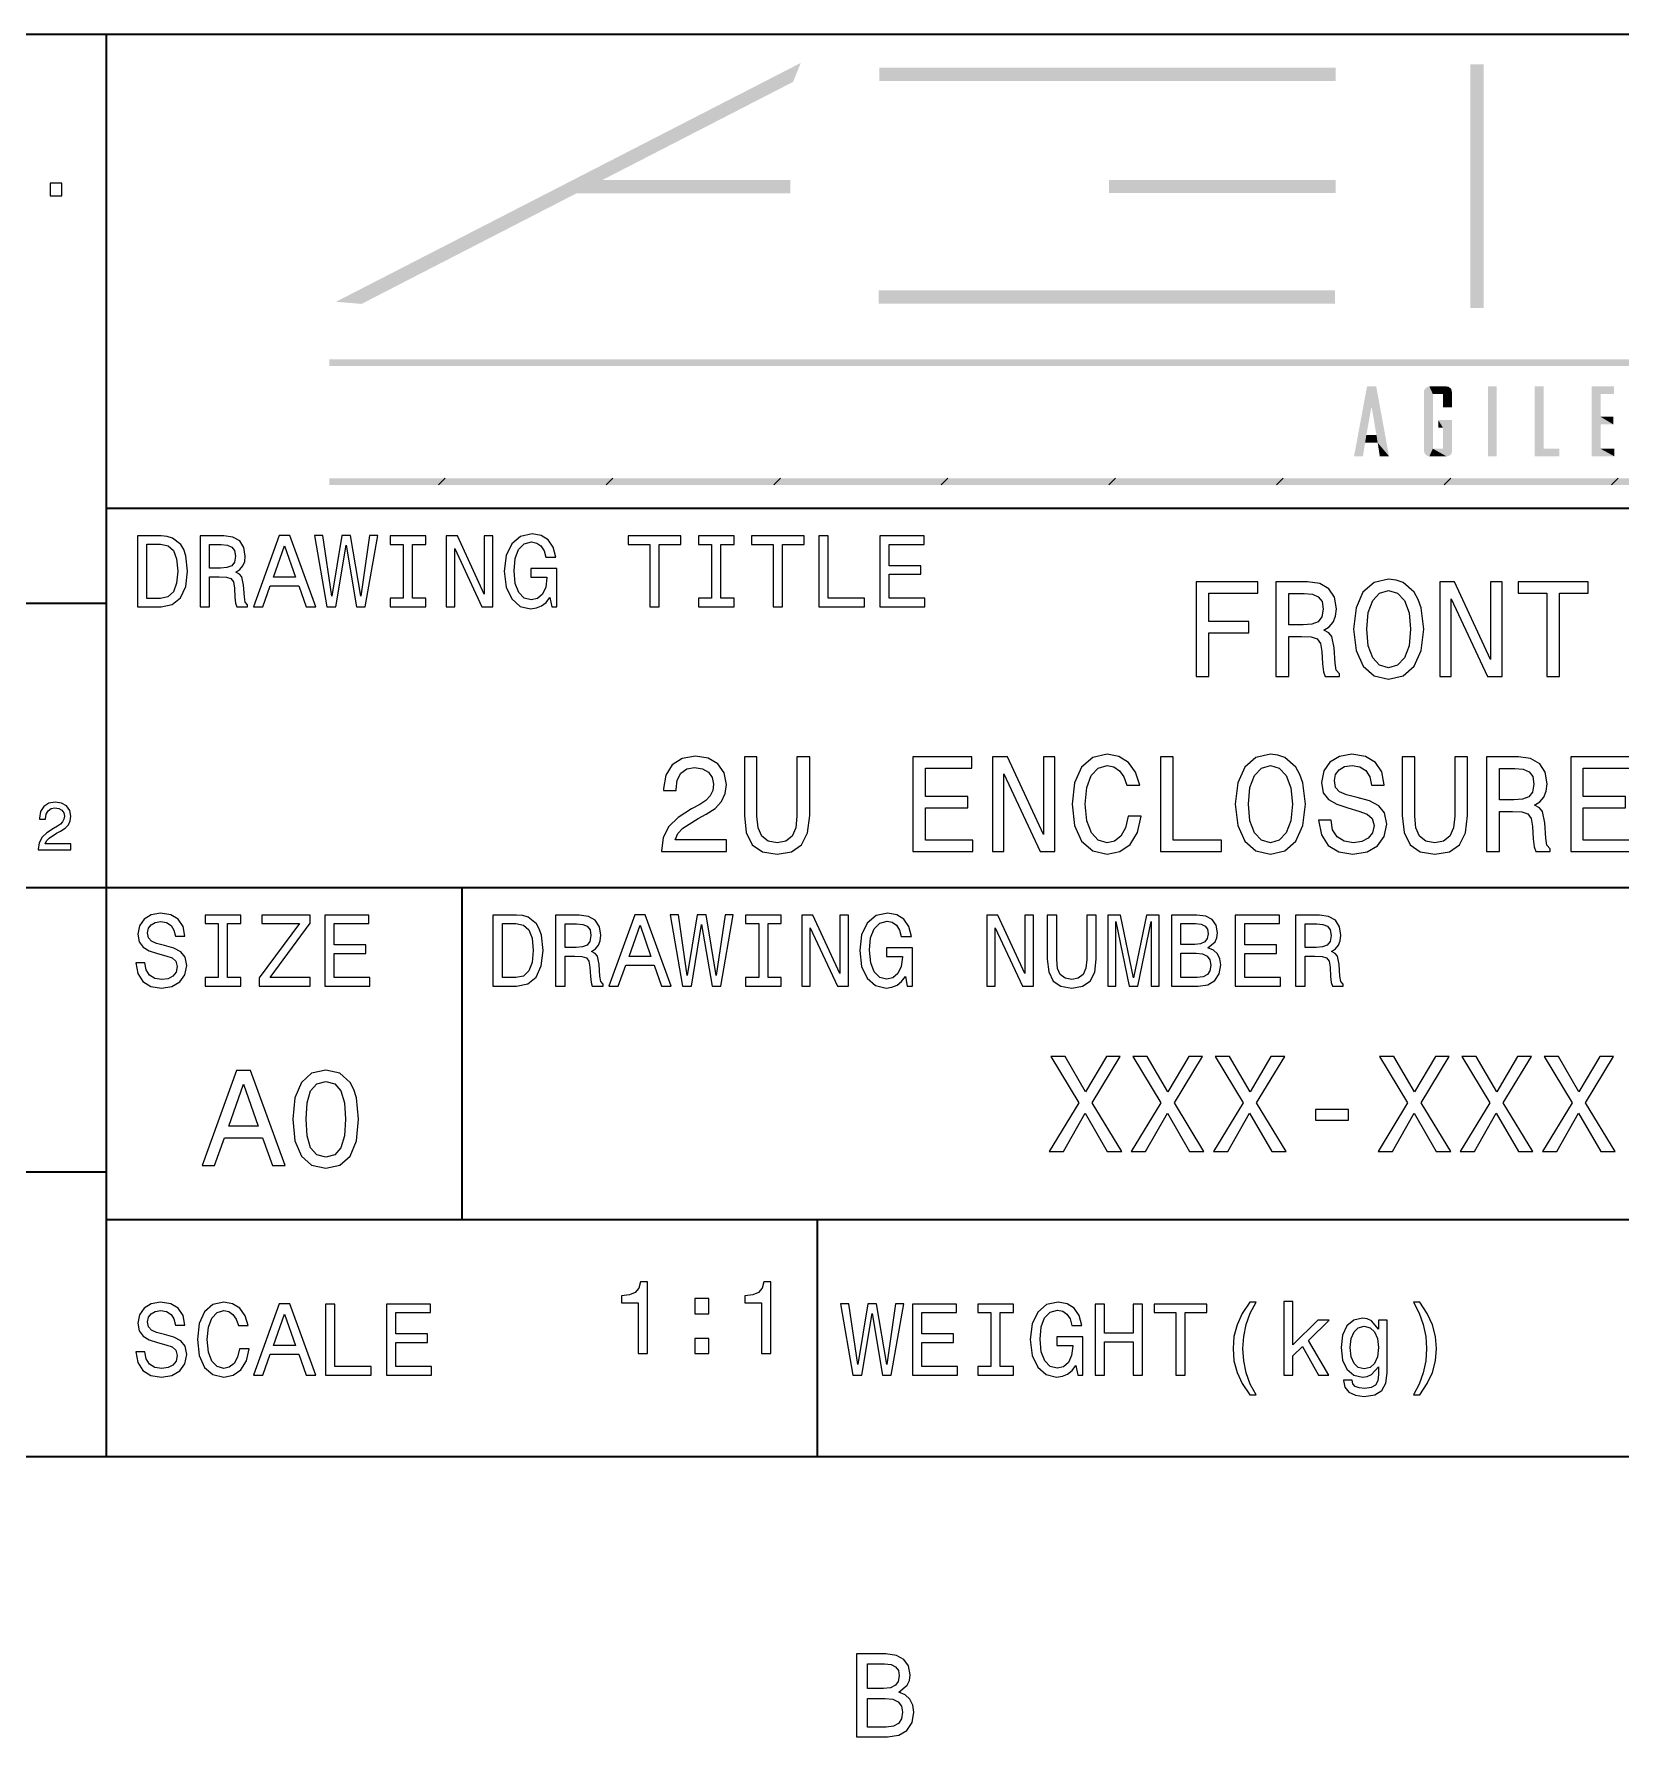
# Model space of a CAD drawing. Extents: x 0 to 1189, y 0 to 841.
# Drawn here: x 1040.9 to 1107.9, y 8.2 to 80 of the extents above; entities that cross this region are included whole.
import ezdxf

# ---------------------------------------------------------------- set-up
doc = ezdxf.new("R2010")
doc.units = 0

msp = doc.modelspace()

# ---------------------------------------------------------------- linework, layer by layer
at = {"color": 7, "lineweight": 35}
for p, q in [((979, 80), (1169, 80)), ((1044, 20), (1044, 80)), ((1044, 60), (1169, 60)), ((979, 56), (1044, 56)), ((979, 44), (1169, 44)), ((1059, 30), (1059, 44)), ((979, 32), (1044, 32)), ((1044, 30), (1169, 30)), ((1074, 20), (1074, 30)), ((20, 20), (1169, 20)), ((979, 20), (1169, 20))]:
    msp.add_line(p, q, dxfattribs=at)
at = {"color": 7, "lineweight": 13}
for p, q in [((1058.004517, 60.983902), (1058.285156, 61.264576)), ((1065.075562, 60.983902), (1065.356201, 61.264576)), ((1072.146606, 60.983902), (1072.427246, 61.264576)), ((1079.217651, 60.983902), (1079.498291, 61.264576)), ((1086.288696, 60.983902), (1086.569458, 61.264576)), ((1093.359741, 60.983902), (1093.640503, 61.264576)), ((1100.430908, 60.983902), (1100.711548, 61.264576)), ((1107.501953, 60.983902), (1107.782593, 61.264576))]:
    msp.add_line(p, q, dxfattribs=at)
for points in [[(1041.611694, 73.169312), (1042.108765, 73.169312), (1042.108765, 73.706055), (1041.611694, 73.706055)], [(1062.706055, 56.239189), (1062.779541, 55.837173), (1062.995728, 55.837173), (1062.995728, 57.45821), (1061.901978, 57.45821), (1061.901978, 57.090775), (1062.576416, 57.090775), (1062.576416, 57.064838), (1062.524536, 56.667145), (1062.386108, 56.373196), (1062.174316, 56.187317), (1061.910645, 56.126801), (1061.616699, 56.204609), (1061.387573, 56.438038), (1061.240601, 56.822765), (1061.188721, 57.350143), (1061.236328, 57.873196), (1061.383301, 58.257923), (1061.616699, 58.491352), (1061.932251, 58.573486), (1062.148438, 58.530258), (1062.325684, 58.409218), (1062.455322, 58.206051), (1062.528809, 57.933716), (1062.956787, 57.933716), (1062.84436, 58.348701), (1062.632568, 58.659939), (1062.334351, 58.850143), (1061.958252, 58.919308), (1061.465454, 58.811237), (1061.093628, 58.495674), (1060.855957, 57.998558), (1060.773804, 57.337173), (1060.855957, 56.671467), (1061.093628, 56.174351), (1061.443848, 55.858788), (1061.884766, 55.755039), (1062.131104, 55.789623), (1062.351562, 55.87608), (1062.541748, 56.027374)], [(1046.296875, 58.837173), (1045.298218, 58.837173), (1045.298218, 55.837173), (1046.296875, 55.837173), (1046.768066, 55.932274), (1047.118164, 56.221901), (1047.334351, 56.693081), (1047.412109, 57.337173), (1047.342896, 57.994232), (1047.25647, 58.253601), (1047.135498, 58.461094), (1046.785278, 58.742073), (1046.556152, 58.811237)], [(1046.266602, 58.478386), (1046.595093, 58.413544), (1046.819824, 58.214695), (1046.953857, 57.860229), (1046.99707, 57.337173), (1046.949585, 56.831409), (1046.815552, 56.476944), (1046.586426, 56.265129), (1046.266602, 56.195965), (1045.700317, 56.195965), (1045.700317, 58.478386)], [(1047.939453, 55.837173), (1048.341553, 55.837173), (1048.341553, 57.103745), (1048.752197, 57.103745), (1049.05481, 57.090775), (1049.244995, 57.030258), (1049.348755, 56.887608), (1049.391968, 56.632561), (1049.413574, 56.243515), (1049.439453, 55.988472), (1049.491333, 55.837173), (1049.94519, 55.837173), (1049.94519, 55.919308), (1049.845825, 56.040344), (1049.811279, 56.265129), (1049.781006, 56.749279), (1049.70752, 57.108067), (1049.608032, 57.220459), (1049.452393, 57.302593), (1049.625366, 57.41066), (1049.746338, 57.561958), (1049.824219, 57.752159), (1049.850098, 57.981266), (1049.789673, 58.344379), (1049.616699, 58.616714), (1049.331421, 58.780979), (1048.942383, 58.837173), (1047.939453, 58.837173)], [(1048.829956, 58.469738), (1049.093628, 58.443802), (1049.279541, 58.361668), (1049.39624, 58.210373), (1049.435181, 57.972622), (1049.391968, 57.721901), (1049.275269, 57.570602), (1049.076416, 57.492794), (1048.804077, 57.47118), (1048.341553, 57.47118), (1048.341553, 58.469738)], [(1050.19165, 55.837173), (1050.589355, 55.837173), (1050.904907, 56.719017), (1052.102295, 56.719017), (1052.417847, 55.837173), (1052.824219, 55.837173), (1051.726196, 58.841496), (1051.285278, 58.841496)], [(1051.043213, 57.086452), (1051.505737, 58.409218), (1051.968262, 57.086452)], [(1053.291016, 55.837173), (1053.671509, 55.837173), (1054.10376, 58.43948), (1054.54895, 55.837173), (1054.912109, 55.837173), (1055.439453, 58.841496), (1055.093628, 58.841496), (1054.721924, 56.286739), (1054.293945, 58.841496), (1053.917847, 58.841496), (1053.498535, 56.286739), (1053.126831, 58.841496), (1052.772339, 58.841496)], [(1056.511475, 56.200287), (1055.958252, 56.200287), (1055.958252, 55.837173), (1057.462524, 55.837173), (1057.462524, 56.200287), (1056.90918, 56.200287), (1056.90918, 58.47406), (1057.462524, 58.47406), (1057.462524, 58.837173), (1055.958252, 58.837173), (1055.958252, 58.47406), (1056.511475, 58.47406)], [(1058.327148, 55.837173), (1058.685913, 55.837173), (1058.685913, 58.296829), (1059.835693, 55.837173), (1060.298218, 55.837173), (1060.298218, 58.837173), (1059.935181, 58.837173), (1059.935181, 56.377518), (1058.798218, 58.837173), (1058.327148, 58.837173)], [(1066.920776, 55.837173), (1067.318481, 55.837173), (1067.318481, 58.47406), (1068.226196, 58.47406), (1068.226196, 58.837173), (1066.008667, 58.837173), (1066.008667, 58.47406), (1066.920776, 58.47406)], [(1069.523071, 56.200287), (1068.969727, 56.200287), (1068.969727, 55.837173), (1070.474121, 55.837173), (1070.474121, 56.200287), (1069.920776, 56.200287), (1069.920776, 58.47406), (1070.474121, 58.47406), (1070.474121, 58.837173), (1068.969727, 58.837173), (1068.969727, 58.47406), (1069.523071, 58.47406)], [(1072.125366, 55.837173), (1072.523071, 55.837173), (1072.523071, 58.47406), (1073.430786, 58.47406), (1073.430786, 58.837173), (1071.213257, 58.837173), (1071.213257, 58.47406), (1072.125366, 58.47406)], [(1074.04895, 55.837173), (1075.976929, 55.837173), (1075.976929, 56.200287), (1074.446655, 56.200287), (1074.446655, 58.837173), (1074.04895, 58.837173)], [(1076.621094, 55.837173), (1078.523071, 55.837173), (1078.523071, 56.200287), (1077.018799, 56.200287), (1077.018799, 57.216137), (1078.358765, 57.216137), (1078.358765, 57.574924), (1077.018799, 57.574924), (1077.018799, 58.47406), (1078.488525, 58.47406), (1078.488525, 58.837173), (1076.621094, 58.837173)], [(1089.972168, 52.897266), (1090.508179, 52.897266), (1090.508179, 54.735882), (1092.191162, 54.735882), (1092.191162, 55.214268), (1090.508179, 55.214268), (1090.508179, 56.413116), (1092.577271, 56.413116), (1092.577271, 56.897266), (1089.972168, 56.897266)], [(1093.338135, 52.897266), (1093.874146, 52.897266), (1093.874146, 54.586029), (1094.421753, 54.586029), (1094.825195, 54.568737), (1095.078735, 54.488045), (1095.217041, 54.297844), (1095.27478, 53.957787), (1095.303589, 53.439053), (1095.338135, 53.098995), (1095.407349, 52.897266), (1096.012451, 52.897266), (1096.012451, 53.006775), (1095.879883, 53.168159), (1095.833862, 53.467873), (1095.793457, 54.113403), (1095.695435, 54.591789), (1095.562866, 54.741646), (1095.355469, 54.851158), (1095.585938, 54.995251), (1095.747314, 55.19698), (1095.851074, 55.450581), (1095.885742, 55.756058), (1095.804932, 56.240204), (1095.574463, 56.603317), (1095.194092, 56.822338), (1094.675293, 56.897266), (1093.338135, 56.897266)], [(1096.611938, 54.897266), (1096.715698, 53.998131), (1097.015381, 53.335308), (1097.482178, 52.926086), (1098.09314, 52.787758), (1098.698364, 52.926086), (1099.171021, 53.335308), (1099.464966, 53.998131), (1099.574463, 54.897266), (1099.464966, 55.790638), (1099.338135, 56.153751), (1099.171021, 56.453461), (1098.698364, 56.862686), (1098.410156, 56.966431), (1098.09314, 57.006775), (1097.47644, 56.862686), (1097.009644, 56.459225), (1096.715698, 55.796402)], [(1100.248779, 52.897266), (1100.727173, 52.897266), (1100.727173, 56.176804), (1102.260376, 52.897266), (1102.877075, 52.897266), (1102.877075, 56.897266), (1102.392944, 56.897266), (1102.392944, 53.617729), (1100.877075, 56.897266), (1100.248779, 56.897266)], [(1104.767578, 52.897266), (1105.297729, 52.897266), (1105.297729, 56.413116), (1106.508179, 56.413116), (1106.508179, 56.897266), (1103.551392, 56.897266), (1103.551392, 56.413116), (1104.767578, 56.413116)], [(1094.525391, 56.407352), (1094.877075, 56.372772), (1095.124878, 56.26326), (1095.280518, 56.061531), (1095.332397, 55.74453), (1095.27478, 55.410236), (1095.119141, 55.208504), (1094.854004, 55.104759), (1094.490845, 55.075939), (1093.874146, 55.075939), (1093.874146, 56.407352)], [(1097.165161, 54.897266), (1097.228638, 55.594673), (1097.418823, 56.107639), (1097.712769, 56.41888), (1098.09314, 56.528389), (1098.467773, 56.41888), (1098.761719, 56.101875), (1098.951904, 55.588909), (1099.021118, 54.897266), (1098.951904, 54.19986), (1098.761719, 53.686893), (1098.467773, 53.375652), (1098.09314, 53.271908), (1097.712769, 53.375652), (1097.418823, 53.686893), (1097.228638, 54.194096)], [(1087.098633, 47.001221), (1086.983276, 46.517071), (1086.793091, 46.171249), (1086.527954, 45.957996), (1086.216797, 45.888832), (1085.842163, 45.992577), (1085.548218, 46.303818), (1085.352173, 46.81102), (1085.288818, 47.514191), (1085.352173, 48.211597), (1085.542358, 48.724564), (1085.836304, 49.035805), (1086.216797, 49.145313), (1086.493408, 49.087677), (1086.729736, 48.926292), (1086.914185, 48.666927), (1087.040894, 48.309578), (1087.588501, 48.309578), (1087.415649, 48.857132), (1087.115845, 49.272118), (1086.706665, 49.531483), (1086.216797, 49.623699), (1085.605835, 49.479607), (1085.138916, 49.076149), (1084.839233, 48.413326), (1084.735474, 47.514191), (1084.839233, 46.615055), (1085.138916, 45.952232), (1085.605835, 45.543011), (1086.216797, 45.404682), (1086.752808, 45.514191), (1087.185059, 45.819668), (1087.490479, 46.321106), (1087.651855, 47.001221)], [(1091.623047, 47.514191), (1091.726807, 46.615055), (1092.026489, 45.952232), (1092.493408, 45.543011), (1093.10437, 45.404682), (1093.709595, 45.543011), (1094.182129, 45.952232), (1094.476074, 46.615055), (1094.585571, 47.514191), (1094.476074, 48.407562), (1094.349365, 48.770676), (1094.182129, 49.070385), (1093.709595, 49.479607), (1093.421387, 49.583355), (1093.10437, 49.623699), (1092.487671, 49.479607), (1092.020752, 49.076149), (1091.726807, 48.413326)], [(1095.663452, 46.834076), (1095.138916, 46.834076), (1095.25415, 46.223125), (1095.542358, 45.773556), (1095.986206, 45.502663), (1096.585571, 45.404682), (1097.179321, 45.496899), (1097.623047, 45.750504), (1097.905518, 46.148197), (1098.009277, 46.672691), (1097.922852, 47.145313), (1097.680664, 47.45079), (1097.288818, 47.652519), (1096.764282, 47.802376), (1096.314697, 47.911884), (1096.020752, 48.038685), (1095.853638, 48.223125), (1095.801758, 48.511307), (1095.853638, 48.770676), (1096.00354, 48.96664), (1096.234009, 49.099205), (1096.551025, 49.145313), (1096.873779, 49.087677), (1097.127441, 48.932056), (1097.294556, 48.672691), (1097.375244, 48.321106), (1097.89978, 48.321106), (1097.89978, 48.332634), (1097.807495, 48.87442), (1097.536621, 49.277878), (1097.110107, 49.531483), (1096.533691, 49.617935), (1096.015015, 49.531483), (1095.611572, 49.289406), (1095.352173, 48.914768), (1095.26001, 48.430618), (1095.334961, 47.998341), (1095.553955, 47.704391), (1095.89978, 47.508427), (1096.372314, 47.35857), (1096.839233, 47.226006), (1097.190796, 47.099205), (1097.404053, 46.914768), (1097.479004, 46.615055), (1097.40979, 46.309578), (1097.231201, 46.079033), (1096.960205, 45.93494), (1096.608643, 45.888832), (1096.216797, 45.952232), (1095.916992, 46.136669), (1095.726807, 46.436382)], [(1067.40979, 45.514191), (1070.159058, 45.514191), (1070.159058, 46.009869), (1067.986206, 46.009869), (1068.107178, 46.280762), (1068.314697, 46.505547), (1068.954468, 46.914768), (1069.294556, 47.087677), (1069.674927, 47.335518), (1069.945801, 47.623699), (1070.10144, 47.963757), (1070.159058, 48.349926), (1070.061157, 48.834076), (1069.790283, 49.214478), (1069.375244, 49.456554), (1068.839233, 49.543007), (1068.285889, 49.445026), (1067.865112, 49.174133), (1067.594238, 48.741856), (1067.502075, 48.171249), (1067.502075, 48.090561), (1068.026489, 48.090561), (1068.026489, 48.136669), (1068.078369, 48.528599), (1068.234009, 48.816784), (1068.481934, 49.001221), (1068.810425, 49.064621), (1069.144653, 49.006985), (1069.392578, 48.862892), (1069.553955, 48.638111), (1069.611572, 48.35569), (1069.571167, 48.090561), (1069.46167, 47.865776), (1069.277222, 47.669811), (1069.023682, 47.496899), (1068.683594, 47.312462), (1068.118774, 46.955112), (1067.721069, 46.574711), (1067.484741, 46.113613), (1067.40979, 45.531483)], [(1070.908447, 47.035805), (1070.989136, 46.315342), (1071.242676, 45.802376), (1071.669189, 45.508427), (1072.285889, 45.404682), (1072.896851, 45.508427), (1073.323364, 45.802376), (1073.577026, 46.309578), (1073.663452, 47.035805), (1073.663452, 49.514191), (1073.127441, 49.514191), (1073.127441, 47.006985), (1073.075562, 46.517071), (1072.919922, 46.165489), (1072.654785, 45.957996), (1072.285889, 45.888832), (1071.905518, 45.957996), (1071.640381, 46.165489), (1071.484741, 46.511311), (1071.438599, 47.006985), (1071.438599, 49.514191), (1070.908447, 49.514191)], [(1078.015015, 45.514191), (1080.551025, 45.514191), (1080.551025, 45.998341), (1078.545288, 45.998341), (1078.545288, 47.352806), (1080.332031, 47.352806), (1080.332031, 47.831192), (1078.545288, 47.831192), (1078.545288, 49.030041), (1080.504883, 49.030041), (1080.504883, 49.514191), (1078.015015, 49.514191)], [(1081.380981, 45.514191), (1081.859375, 45.514191), (1081.859375, 48.793728), (1083.392578, 45.514191), (1084.009277, 45.514191), (1084.009277, 49.514191), (1083.525146, 49.514191), (1083.525146, 46.234653), (1082.009277, 49.514191), (1081.380981, 49.514191)], [(1088.4646, 45.514191), (1091.035156, 45.514191), (1091.035156, 45.998341), (1088.994873, 45.998341), (1088.994873, 49.514191), (1088.4646, 49.514191)], [(1092.176392, 47.514191), (1092.239746, 48.211597), (1092.430054, 48.724564), (1092.723999, 49.035805), (1093.10437, 49.145313), (1093.479004, 49.035805), (1093.772949, 48.718803), (1093.963135, 48.205833), (1094.032349, 47.514191), (1093.963135, 46.816784), (1093.772949, 46.303818), (1093.479004, 45.992577), (1093.10437, 45.888832), (1092.723999, 45.992577), (1092.430054, 46.303818), (1092.239746, 46.81102)], [(1098.66626, 47.035805), (1098.746948, 46.315342), (1099.00061, 45.802376), (1099.427124, 45.508427), (1100.043823, 45.404682), (1100.654785, 45.508427), (1101.081299, 45.802376), (1101.334961, 46.309578), (1101.421387, 47.035805), (1101.421387, 49.514191), (1100.885376, 49.514191), (1100.885376, 47.006985), (1100.833496, 46.517071), (1100.677856, 46.165489), (1100.41272, 45.957996), (1100.043823, 45.888832), (1099.663452, 45.957996), (1099.398315, 46.165489), (1099.242676, 46.511311), (1099.196533, 47.006985), (1099.196533, 49.514191), (1098.66626, 49.514191)], [(1102.228271, 45.514191), (1102.764282, 45.514191), (1102.764282, 47.20295), (1103.31189, 47.20295), (1103.715332, 47.185661), (1103.968872, 47.104969), (1104.107178, 46.914768), (1104.164917, 46.574711), (1104.193726, 46.055977), (1104.228271, 45.715919), (1104.297485, 45.514191), (1104.902588, 45.514191), (1104.902588, 45.623699), (1104.77002, 45.785084), (1104.723999, 46.084797), (1104.683594, 46.730328), (1104.585571, 47.208714), (1104.453003, 47.35857), (1104.245605, 47.468082), (1104.476074, 47.612175), (1104.637451, 47.813904), (1104.741211, 48.067505), (1104.775879, 48.372978), (1104.695068, 48.857132), (1104.4646, 49.220242), (1104.084229, 49.439262), (1103.56543, 49.514191), (1102.228271, 49.514191)], [(1103.415527, 49.024277), (1103.767212, 48.989697), (1104.015015, 48.880184), (1104.170654, 48.678455), (1104.222534, 48.361454), (1104.164917, 48.027161), (1104.009277, 47.825432), (1103.744141, 47.721684), (1103.380981, 47.692863), (1102.764282, 47.692863), (1102.764282, 49.024277)], [(1105.772949, 45.514191), (1108.30896, 45.514191), (1108.30896, 45.998341), (1106.303223, 45.998341), (1106.303223, 47.352806), (1108.089966, 47.352806), (1108.089966, 47.831192), (1106.303223, 47.831192), (1106.303223, 49.030041), (1108.262817, 49.030041), (1108.262817, 49.514191), (1105.772949, 49.514191)], [(1041.117065, 45.588497), (1042.491699, 45.588497), (1042.491699, 45.836334), (1041.405273, 45.836334), (1041.46582, 45.971783), (1041.56958, 46.084175), (1041.889404, 46.288784), (1042.059448, 46.37524), (1042.249634, 46.499161), (1042.385132, 46.643253), (1042.462891, 46.813282), (1042.491699, 47.006363), (1042.442749, 47.24844), (1042.307251, 47.438641), (1042.099854, 47.559677), (1041.831787, 47.602905), (1041.555176, 47.553917), (1041.344727, 47.418468), (1041.209351, 47.202332), (1041.163208, 46.917027), (1041.163208, 46.876682), (1041.425415, 46.876682), (1041.425415, 46.899734), (1041.451416, 47.095703), (1041.529175, 47.239796), (1041.653076, 47.332012), (1041.817383, 47.363712), (1041.984497, 47.334896), (1042.108398, 47.262848), (1042.189087, 47.150455), (1042.217896, 47.009247), (1042.197754, 46.876682), (1042.143066, 46.76429), (1042.050781, 46.666306), (1041.92395, 46.579853), (1041.754028, 46.487633), (1041.471558, 46.30896), (1041.272705, 46.118755), (1041.154541, 45.88821), (1041.117065, 45.597141)], [(1045.618164, 40.827087), (1045.224731, 40.827087), (1045.311279, 40.368874), (1045.527344, 40.031696), (1045.860229, 39.828529), (1046.309814, 39.755039), (1046.755005, 39.824203), (1047.087891, 40.014408), (1047.299683, 40.312679), (1047.377563, 40.706051), (1047.312622, 41.060516), (1047.131104, 41.289623), (1046.837158, 41.440922), (1046.443848, 41.55331), (1046.106567, 41.635445), (1045.886108, 41.730545), (1045.760864, 41.868874), (1045.721924, 42.085011), (1045.760864, 42.279537), (1045.873169, 42.42651), (1046.046143, 42.525936), (1046.283813, 42.560516), (1046.525879, 42.517288), (1046.716187, 42.400574), (1046.841553, 42.206051), (1046.901978, 41.94236), (1047.29541, 41.94236), (1047.29541, 41.951008), (1047.226196, 42.357346), (1047.023071, 42.659939), (1046.703125, 42.850143), (1046.270874, 42.914982), (1045.881836, 42.850143), (1045.579224, 42.668587), (1045.384766, 42.387608), (1045.315552, 42.024494), (1045.371704, 41.700287), (1045.536011, 41.479824), (1045.79541, 41.332851), (1046.149902, 41.220459), (1046.5, 41.121037), (1046.763672, 41.025936), (1046.923584, 40.887608), (1046.979858, 40.662823), (1046.927979, 40.433716), (1046.793945, 40.260803), (1046.59082, 40.152737), (1046.327148, 40.118153), (1046.033081, 40.165703), (1045.80835, 40.304031), (1045.665649, 40.528816)], [(1048.70459, 40.200287), (1048.151245, 40.200287), (1048.151245, 39.837173), (1049.65564, 39.837173), (1049.65564, 40.200287), (1049.102295, 40.200287), (1049.102295, 42.47406), (1049.65564, 42.47406), (1049.65564, 42.837173), (1048.151245, 42.837173), (1048.151245, 42.47406), (1048.70459, 42.47406)], [(1050.429443, 39.837173), (1052.582153, 39.837173), (1052.582153, 40.200287), (1050.904907, 40.200287), (1052.582153, 42.495674), (1052.582153, 42.837173), (1050.546143, 42.837173), (1050.546143, 42.47406), (1052.132568, 42.47406), (1050.429443, 40.182995)], [(1053.200317, 39.837173), (1055.102295, 39.837173), (1055.102295, 40.200287), (1053.598022, 40.200287), (1053.598022, 41.216137), (1054.937988, 41.216137), (1054.937988, 41.574924), (1053.598022, 41.574924), (1053.598022, 42.47406), (1055.067749, 42.47406), (1055.067749, 42.837173), (1053.200317, 42.837173)], [(1061.296875, 42.837173), (1060.298218, 42.837173), (1060.298218, 39.837173), (1061.296875, 39.837173), (1061.768066, 39.932274), (1062.118164, 40.221901), (1062.334351, 40.693081), (1062.412109, 41.337173), (1062.342896, 41.994232), (1062.25647, 42.253601), (1062.135498, 42.461094), (1061.785278, 42.742073), (1061.556152, 42.811237)], [(1061.266602, 42.478386), (1061.595093, 42.413544), (1061.819824, 42.214695), (1061.953857, 41.860229), (1061.99707, 41.337173), (1061.949585, 40.831409), (1061.815552, 40.476944), (1061.586426, 40.265129), (1061.266602, 40.195965), (1060.700317, 40.195965), (1060.700317, 42.478386)], [(1062.939453, 39.837173), (1063.341553, 39.837173), (1063.341553, 41.103745), (1063.752197, 41.103745), (1064.05481, 41.090775), (1064.244995, 41.030258), (1064.348755, 40.887608), (1064.391968, 40.632561), (1064.413574, 40.243515), (1064.439453, 39.988472), (1064.491333, 39.837173), (1064.94519, 39.837173), (1064.94519, 39.919308), (1064.845825, 40.040344), (1064.811279, 40.265129), (1064.781006, 40.749279), (1064.70752, 41.108067), (1064.608032, 41.220459), (1064.452393, 41.302593), (1064.625366, 41.41066), (1064.746338, 41.561958), (1064.824219, 41.752159), (1064.850098, 41.981266), (1064.789673, 42.344379), (1064.616699, 42.616714), (1064.331421, 42.780979), (1063.942383, 42.837173), (1062.939453, 42.837173)], [(1063.829956, 42.469738), (1064.093628, 42.443802), (1064.279541, 42.361668), (1064.39624, 42.210373), (1064.435181, 41.972622), (1064.391968, 41.721901), (1064.275269, 41.570602), (1064.076416, 41.492794), (1063.804077, 41.47118), (1063.341553, 41.47118), (1063.341553, 42.469738)], [(1065.19165, 39.837173), (1065.589355, 39.837173), (1065.904907, 40.719017), (1067.102295, 40.719017), (1067.417847, 39.837173), (1067.824219, 39.837173), (1066.726196, 42.841496), (1066.285278, 42.841496)], [(1066.043213, 41.086452), (1066.505737, 42.409218), (1066.968262, 41.086452)], [(1068.291016, 39.837173), (1068.671509, 39.837173), (1069.10376, 42.43948), (1069.54895, 39.837173), (1069.912109, 39.837173), (1070.439453, 42.841496), (1070.093628, 42.841496), (1069.721924, 40.286739), (1069.293945, 42.841496), (1068.917847, 42.841496), (1068.498535, 40.286739), (1068.126831, 42.841496), (1067.772339, 42.841496)], [(1071.511475, 40.200287), (1070.958252, 40.200287), (1070.958252, 39.837173), (1072.462524, 39.837173), (1072.462524, 40.200287), (1071.90918, 40.200287), (1071.90918, 42.47406), (1072.462524, 42.47406), (1072.462524, 42.837173), (1070.958252, 42.837173), (1070.958252, 42.47406), (1071.511475, 42.47406)], [(1073.327148, 39.837173), (1073.685913, 39.837173), (1073.685913, 42.296829), (1074.835693, 39.837173), (1075.298218, 39.837173), (1075.298218, 42.837173), (1074.935181, 42.837173), (1074.935181, 40.377518), (1073.798218, 42.837173), (1073.327148, 42.837173)], [(1077.706055, 40.239189), (1077.779541, 39.837173), (1077.995728, 39.837173), (1077.995728, 41.45821), (1076.901978, 41.45821), (1076.901978, 41.090775), (1077.576416, 41.090775), (1077.576416, 41.064838), (1077.524536, 40.667145), (1077.386108, 40.373196), (1077.174316, 40.187317), (1076.910645, 40.126801), (1076.616699, 40.204609), (1076.387573, 40.438038), (1076.240601, 40.822765), (1076.188721, 41.350143), (1076.236328, 41.873196), (1076.383301, 42.257923), (1076.616699, 42.491352), (1076.932251, 42.573486), (1077.148438, 42.530258), (1077.325684, 42.409218), (1077.455322, 42.206051), (1077.528809, 41.933716), (1077.956787, 41.933716), (1077.84436, 42.348701), (1077.632568, 42.659939), (1077.334351, 42.850143), (1076.958252, 42.919308), (1076.465454, 42.811237), (1076.093628, 42.495674), (1075.855957, 41.998558), (1075.773804, 41.337173), (1075.855957, 40.671467), (1076.093628, 40.174351), (1076.443848, 39.858788), (1076.884766, 39.755039), (1077.131104, 39.789623), (1077.351562, 39.87608), (1077.541748, 40.027374)], [(1081.134033, 39.837173), (1081.492798, 39.837173), (1081.492798, 42.296829), (1082.6427, 39.837173), (1083.105225, 39.837173), (1083.105225, 42.837173), (1082.742065, 42.837173), (1082.742065, 40.377518), (1081.605225, 42.837173), (1081.134033, 42.837173)], [(1083.688721, 40.978382), (1083.749268, 40.438038), (1083.939453, 40.05331), (1084.259399, 39.832851), (1084.721924, 39.755039), (1085.180176, 39.832851), (1085.5, 40.05331), (1085.690186, 40.433716), (1085.755005, 40.978382), (1085.755005, 42.837173), (1085.353027, 42.837173), (1085.353027, 40.956772), (1085.314087, 40.589336), (1085.197388, 40.325645), (1084.998535, 40.170025), (1084.721924, 40.118153), (1084.436646, 40.170025), (1084.237793, 40.325645), (1084.121094, 40.585011), (1084.086426, 40.956772), (1084.086426, 42.837173), (1083.688721, 42.837173)], [(1086.24353, 39.837173), (1086.576416, 39.837173), (1086.576416, 42.560516), (1087.138306, 39.837173), (1087.510132, 39.837173), (1088.067749, 42.560516), (1088.067749, 39.837173), (1088.404907, 39.837173), (1088.404907, 42.837173), (1087.877563, 42.837173), (1087.324219, 40.191639), (1086.775269, 42.837173), (1086.24353, 42.837173)], [(1090.466919, 41.45821), (1090.769409, 41.708931), (1090.84729, 41.877518), (1090.873169, 42.085011), (1090.817017, 42.409218), (1090.648438, 42.642651), (1090.376099, 42.785301), (1089.995728, 42.837173), (1088.927979, 42.837173), (1088.927979, 39.837173), (1090.056152, 39.837173), (1090.458252, 39.897694), (1090.75647, 40.074924), (1090.942383, 40.355904), (1091.007202, 40.736309), (1090.968262, 40.991352), (1090.864502, 41.203167), (1090.695923, 41.358788)], [(1089.913574, 41.592216), (1089.325684, 41.592216), (1089.325684, 42.478386), (1089.94812, 42.478386), (1090.181519, 42.452446), (1090.345825, 42.374638), (1090.44519, 42.240631), (1090.479858, 42.041786), (1090.440918, 41.842937), (1090.337158, 41.704609), (1090.159912, 41.618153)], [(1091.621094, 39.837173), (1093.523071, 39.837173), (1093.523071, 40.200287), (1092.018799, 40.200287), (1092.018799, 41.216137), (1093.358765, 41.216137), (1093.358765, 41.574924), (1092.018799, 41.574924), (1092.018799, 42.47406), (1093.488525, 42.47406), (1093.488525, 42.837173), (1091.621094, 42.837173)], [(1094.167114, 39.837173), (1094.569214, 39.837173), (1094.569214, 41.103745), (1094.979858, 41.103745), (1095.282471, 41.090775), (1095.472656, 41.030258), (1095.576416, 40.887608), (1095.619629, 40.632561), (1095.641235, 40.243515), (1095.667114, 39.988472), (1095.718994, 39.837173), (1096.172974, 39.837173), (1096.172974, 39.919308), (1096.073486, 40.040344), (1096.03894, 40.265129), (1096.008667, 40.749279), (1095.935181, 41.108067), (1095.835693, 41.220459), (1095.680176, 41.302593), (1095.853027, 41.41066), (1095.974121, 41.561958), (1096.05188, 41.752159), (1096.077759, 41.981266), (1096.017334, 42.344379), (1095.84436, 42.616714), (1095.559082, 42.780979), (1095.170044, 42.837173), (1094.167114, 42.837173)], [(1095.057617, 42.469738), (1095.321289, 42.443802), (1095.507202, 42.361668), (1095.623901, 42.210373), (1095.662842, 41.972622), (1095.619629, 41.721901), (1095.50293, 41.570602), (1095.304077, 41.492794), (1095.031738, 41.47118), (1094.569214, 41.47118), (1094.569214, 42.469738)], [(1090.008667, 40.195965), (1089.325684, 40.195965), (1089.325684, 41.229103), (1089.969727, 41.229103), (1090.242065, 41.198845), (1090.436646, 41.108067), (1090.553345, 40.952446), (1090.592285, 40.727665), (1090.553345, 40.48991), (1090.44519, 40.325645), (1090.263672, 40.226223)], [(1083.764648, 32.860664), (1084.369751, 32.860664), (1085.286255, 34.480263), (1086.219971, 32.860664), (1086.830933, 32.860664), (1085.5802, 34.918301), (1086.767456, 36.866428), (1086.185425, 36.866428), (1085.303467, 35.385159), (1084.438965, 36.866428), (1083.83374, 36.866428), (1085.015381, 34.912537)], [(1087.234375, 32.860664), (1087.8396, 32.860664), (1088.755981, 34.480263), (1089.689697, 32.860664), (1090.300659, 32.860664), (1089.049927, 34.918301), (1090.237305, 36.866428), (1089.655151, 36.866428), (1088.773315, 35.385159), (1087.908691, 36.866428), (1087.303467, 36.866428), (1088.485107, 34.912537)], [(1090.704102, 32.860664), (1091.309326, 32.860664), (1092.225708, 34.480263), (1093.159424, 32.860664), (1093.770386, 32.860664), (1092.519653, 34.918301), (1093.707031, 36.866428), (1093.124878, 36.866428), (1092.243042, 35.385159), (1091.378418, 36.866428), (1090.773315, 36.866428), (1091.954834, 34.912537)], [(1097.643555, 32.860664), (1098.248779, 32.860664), (1099.165161, 34.480263), (1100.098877, 32.860664), (1100.709839, 32.860664), (1099.459106, 34.918301), (1100.646484, 36.866428), (1100.064331, 36.866428), (1099.182495, 35.385159), (1098.317993, 36.866428), (1097.712769, 36.866428), (1098.894287, 34.912537)], [(1101.113281, 32.860664), (1101.718506, 32.860664), (1102.634888, 34.480263), (1103.568604, 32.860664), (1104.179565, 32.860664), (1102.928833, 34.918301), (1104.116211, 36.866428), (1103.534058, 36.866428), (1102.652222, 35.385159), (1101.78772, 36.866428), (1101.182495, 36.866428), (1102.364014, 34.912537)], [(1104.583008, 32.860664), (1105.188232, 32.860664), (1106.104736, 34.480263), (1107.038452, 32.860664), (1107.649292, 32.860664), (1106.398682, 34.918301), (1107.585938, 36.866428), (1107.003784, 36.866428), (1106.121948, 35.385159), (1105.257446, 36.866428), (1104.652222, 36.866428), (1105.83374, 34.912537)], [(1048.026245, 32.268616), (1048.556519, 32.268616), (1048.977295, 33.444408), (1050.573853, 33.444408), (1050.994629, 32.268616), (1051.536377, 32.268616), (1050.072388, 36.27438), (1049.484497, 36.27438)], [(1051.859131, 34.222507), (1051.945557, 33.317608), (1052.216431, 32.672073), (1052.648804, 32.280144), (1053.248169, 32.153343), (1053.841797, 32.280144), (1054.27417, 32.672073), (1054.539307, 33.317608), (1054.63147, 34.222507), (1054.539307, 35.121643), (1054.429688, 35.478989), (1054.27417, 35.772938), (1053.841797, 36.164871), (1053.248169, 36.297432), (1052.648804, 36.164871), (1052.216431, 35.767174), (1051.945557, 35.121643)], [(1049.161743, 33.934322), (1049.778442, 35.698009), (1050.395142, 33.934322)], [(1052.412476, 34.222507), (1052.458618, 34.919914), (1052.602661, 35.421352), (1052.862061, 35.715302), (1053.248169, 35.819046), (1053.62854, 35.715302), (1053.887939, 35.421352), (1054.032104, 34.919914), (1054.078125, 34.222507), (1054.032104, 33.519337), (1053.887939, 33.017895), (1053.62854, 32.723946), (1053.248169, 32.625965), (1052.862061, 32.723946), (1052.602661, 33.017895), (1052.458618, 33.519337)], [(1095.003784, 34.18055), (1096.398682, 34.18055), (1096.398682, 34.63588), (1095.003784, 34.63588)], [(1066.42981, 24.337057), (1066.82312, 24.337057), (1066.82312, 27.358671), (1066.529175, 27.358671), (1066.451416, 27.094982), (1066.295776, 26.917749), (1066.057983, 26.814003), (1065.729492, 26.779421), (1065.729492, 26.472504), (1066.42981, 26.472504)], [(1071.634399, 24.337057), (1072.02771, 24.337057), (1072.02771, 27.358671), (1071.733765, 27.358671), (1071.656006, 27.094982), (1071.500366, 26.917749), (1071.262695, 26.814003), (1070.934082, 26.779421), (1070.934082, 26.472504), (1071.634399, 26.472504)], [(1068.811646, 26.01429), (1069.408203, 26.01429), (1069.408203, 26.658382), (1068.811646, 26.658382)], [(1045.618164, 24.418589), (1045.224731, 24.418589), (1045.311279, 23.960375), (1045.527344, 23.623199), (1045.860229, 23.420029), (1046.309814, 23.346542), (1046.755005, 23.415707), (1047.087891, 23.605907), (1047.299683, 23.904179), (1047.377563, 24.29755), (1047.312622, 24.652018), (1047.131104, 24.881124), (1046.837158, 25.032421), (1046.443848, 25.144814), (1046.106567, 25.226946), (1045.886108, 25.322046), (1045.760864, 25.460375), (1045.721924, 25.676514), (1045.760864, 25.871038), (1045.873169, 26.018013), (1046.046143, 26.117435), (1046.283813, 26.152018), (1046.525879, 26.108789), (1046.716187, 25.992075), (1046.841553, 25.79755), (1046.901978, 25.533863), (1047.29541, 25.533863), (1047.29541, 25.542507), (1047.226196, 25.948849), (1047.023071, 26.251442), (1046.703125, 26.441643), (1046.270874, 26.506485), (1045.881836, 26.441643), (1045.579224, 26.260086), (1045.384766, 25.979107), (1045.315552, 25.615995), (1045.371704, 25.291786), (1045.536011, 25.071325), (1045.79541, 24.924353), (1046.149902, 24.81196), (1046.5, 24.712536), (1046.763672, 24.617435), (1046.923584, 24.479107), (1046.979858, 24.254324), (1046.927979, 24.025217), (1046.793945, 23.852306), (1046.59082, 23.744236), (1046.327148, 23.709654), (1046.033081, 23.757204), (1045.80835, 23.895533), (1045.665649, 24.120317)], [(1049.60376, 24.543949), (1049.517334, 24.180836), (1049.374634, 23.921471), (1049.175781, 23.761528), (1048.942383, 23.709654), (1048.661377, 23.787464), (1048.440918, 24.020893), (1048.293945, 24.401297), (1048.246338, 24.928675), (1048.293945, 25.451729), (1048.436646, 25.836456), (1048.657104, 26.069885), (1048.942383, 26.152018), (1049.149902, 26.108789), (1049.327148, 25.987753), (1049.465454, 25.793228), (1049.560547, 25.525217), (1049.971191, 25.525217), (1049.841553, 25.935879), (1049.616699, 26.247118), (1049.309814, 26.441643), (1048.942383, 26.510807), (1048.484131, 26.402739), (1048.134033, 26.100145), (1047.90918, 25.603027), (1047.831421, 24.928675), (1047.90918, 24.254324), (1048.134033, 23.757204), (1048.484131, 23.450289), (1048.942383, 23.346542), (1049.34436, 23.428675), (1049.668579, 23.657782), (1049.897705, 24.033861), (1050.018677, 24.543949)], [(1050.19165, 23.428675), (1050.589355, 23.428675), (1050.904907, 24.310518), (1052.102295, 24.310518), (1052.417847, 23.428675), (1052.824219, 23.428675), (1051.726196, 26.432999), (1051.285278, 26.432999)], [(1051.043213, 24.677954), (1051.505737, 26.000721), (1051.968262, 24.677954)], [(1053.230591, 23.428675), (1055.158447, 23.428675), (1055.158447, 23.791786), (1053.628296, 23.791786), (1053.628296, 26.428675), (1053.230591, 26.428675)], [(1055.802612, 23.428675), (1057.70459, 23.428675), (1057.70459, 23.791786), (1056.200317, 23.791786), (1056.200317, 24.807638), (1057.540405, 24.807638), (1057.540405, 25.166428), (1056.200317, 25.166428), (1056.200317, 26.065563), (1057.670044, 26.065563), (1057.670044, 26.428675), (1055.802612, 26.428675)], [(1075.484131, 23.428675), (1075.864502, 23.428675), (1076.296875, 26.030981), (1076.742065, 23.428675), (1077.105225, 23.428675), (1077.632568, 26.432999), (1077.286743, 26.432999), (1076.915039, 23.878242), (1076.487061, 26.432999), (1076.110962, 26.432999), (1075.69165, 23.878242), (1075.319824, 26.432999), (1074.965454, 26.432999)], [(1077.995728, 23.428675), (1079.897705, 23.428675), (1079.897705, 23.791786), (1078.393433, 23.791786), (1078.393433, 24.807638), (1079.733398, 24.807638), (1079.733398, 25.166428), (1078.393433, 25.166428), (1078.393433, 26.065563), (1079.863159, 26.065563), (1079.863159, 26.428675), (1077.995728, 26.428675)], [(1081.306885, 23.791786), (1080.753662, 23.791786), (1080.753662, 23.428675), (1082.257935, 23.428675), (1082.257935, 23.791786), (1081.70459, 23.791786), (1081.70459, 26.065563), (1082.257935, 26.065563), (1082.257935, 26.428675), (1080.753662, 26.428675), (1080.753662, 26.065563), (1081.306885, 26.065563)], [(1084.89917, 23.830692), (1084.972656, 23.428675), (1085.188721, 23.428675), (1085.188721, 25.049713), (1084.095093, 25.049713), (1084.095093, 24.682278), (1084.769409, 24.682278), (1084.769409, 24.65634), (1084.717529, 24.258646), (1084.579224, 23.964697), (1084.367432, 23.778818), (1084.10376, 23.7183), (1083.809814, 23.79611), (1083.580688, 24.029539), (1083.433716, 24.414265), (1083.381836, 24.941643), (1083.429443, 25.464699), (1083.576416, 25.849424), (1083.809814, 26.082853), (1084.125366, 26.164986), (1084.341553, 26.121758), (1084.518677, 26.000721), (1084.648438, 25.79755), (1084.721924, 25.525217), (1085.149902, 25.525217), (1085.037476, 25.940203), (1084.825684, 26.251442), (1084.527344, 26.441643), (1084.151245, 26.510807), (1083.658447, 26.402739), (1083.286743, 26.087177), (1083.04895, 25.590057), (1082.966919, 24.928675), (1083.04895, 24.262968), (1083.286743, 23.76585), (1083.636841, 23.450289), (1084.077759, 23.346542), (1084.324219, 23.381124), (1084.544678, 23.467579), (1084.734863, 23.618876)], [(1085.70752, 23.428675), (1086.109497, 23.428675), (1086.109497, 24.837896), (1087.311279, 24.837896), (1087.311279, 23.428675), (1087.708984, 23.428675), (1087.708984, 26.428675), (1087.311279, 26.428675), (1087.311279, 25.205332), (1086.109497, 25.205332), (1086.109497, 26.428675), (1085.70752, 26.428675)], [(1089.113892, 23.428675), (1089.511475, 23.428675), (1089.511475, 26.065563), (1090.419312, 26.065563), (1090.419312, 26.428675), (1088.201782, 26.428675), (1088.201782, 26.065563), (1089.113892, 26.065563)], [(1092.230591, 22.594381), (1092.50293, 22.594381), (1092.25647, 23.052593), (1092.083618, 23.532421), (1091.975464, 24.038185), (1091.940918, 24.548271), (1091.975464, 25.058357), (1092.083618, 25.559799), (1092.25647, 26.043949), (1092.50293, 26.502163), (1092.230591, 26.502163), (1091.915039, 26.026657), (1091.69458, 25.555475), (1091.564819, 25.062681), (1091.525879, 24.548271), (1091.564819, 24.029539), (1091.69458, 23.541067), (1091.915039, 23.069885)], [(1093.674316, 23.428675), (1094.05481, 23.428675), (1094.05481, 24.245678), (1094.452393, 24.630404), (1095.135498, 23.428675), (1095.563354, 23.428675), (1094.711792, 24.894093), (1095.584961, 25.75), (1095.105225, 25.75), (1094.05481, 24.703892), (1094.05481, 26.532421), (1093.674316, 26.532421)], [(1099.410645, 22.594381), (1099.721924, 23.069885), (1099.942383, 23.541067), (1100.072021, 24.029539), (1100.115234, 24.548271), (1100.072021, 25.062681), (1099.942383, 25.555475), (1099.721924, 26.026657), (1099.410645, 26.502163), (1099.138306, 26.502163), (1099.380371, 26.043949), (1099.553345, 25.559799), (1099.657104, 25.058357), (1099.695923, 24.548271), (1099.657104, 24.038185), (1099.553345, 23.532421), (1099.376099, 23.052593), (1099.138306, 22.594381)], [(1098.031738, 23.532421), (1098.031738, 25.75), (1097.668579, 25.75), (1097.668579, 25.37392), (1097.370361, 25.715418), (1097.188721, 25.801874), (1096.985596, 25.832132), (1096.618164, 25.745678), (1096.332886, 25.503603), (1096.146973, 25.114553), (1096.082153, 24.591499), (1096.146973, 24.064121), (1096.332886, 23.675072), (1096.618164, 23.428675), (1096.985596, 23.346542), (1097.193115, 23.376802), (1097.365967, 23.454611), (1097.668579, 23.783142), (1097.668579, 23.454611), (1097.634033, 23.195246), (1097.53894, 23.009367), (1097.3573, 22.901297), (1097.084961, 22.862392), (1096.84729, 22.888329), (1096.678711, 22.953171), (1096.579224, 23.065563), (1096.54895, 23.21686), (1096.181519, 23.21686), (1096.181519, 23.199568), (1096.237793, 22.922911), (1096.410645, 22.715418), (1096.687378, 22.581413), (1097.063354, 22.533861), (1097.512939, 22.598703), (1097.811279, 22.78026), (1097.979858, 23.095821)], [(1096.475464, 24.591499), (1096.514404, 24.976225), (1096.631104, 25.261528), (1096.812622, 25.430115), (1097.05481, 25.490635), (1097.309814, 25.430115), (1097.5, 25.261528), (1097.616699, 24.976225), (1097.659912, 24.591499), (1097.616699, 24.198128), (1097.5, 23.917147), (1097.309814, 23.744236), (1097.05481, 23.68804), (1096.812622, 23.744236), (1096.631104, 23.917147), (1096.514404, 24.20245)], [(1068.811646, 24.337057), (1069.408203, 24.337057), (1069.408203, 24.98115), (1068.811646, 24.98115)], [(1077.43042, 10.057997), (1077.783447, 10.350504), (1077.874146, 10.54719), (1077.904419, 10.789265), (1077.838867, 11.167507), (1077.642212, 11.439841), (1077.324463, 11.606268), (1076.880737, 11.666786), (1075.63501, 11.666786), (1075.63501, 8.166786), (1076.951294, 8.166786), (1077.420288, 8.237391), (1077.768311, 8.444163), (1077.985107, 8.771974), (1078.060791, 9.215777), (1078.015381, 9.513328), (1077.894409, 9.760447), (1077.697632, 9.942002)], [(1076.784912, 10.214336), (1076.098999, 10.214336), (1076.098999, 11.248199), (1076.825195, 11.248199), (1077.097534, 11.217939), (1077.289185, 11.127161), (1077.405151, 10.970821), (1077.445557, 10.738832), (1077.400146, 10.506844), (1077.279053, 10.345461), (1077.072388, 10.244596)], [(1076.895874, 8.585374), (1076.098999, 8.585374), (1076.098999, 9.790706), (1076.850464, 9.790706), (1077.168091, 9.755403), (1077.395142, 9.649495), (1077.53125, 9.467939), (1077.57666, 9.205691), (1077.53125, 8.928313), (1077.405151, 8.73667), (1077.193359, 8.620677)]]:
    msp.add_lwpolyline(points, close=True, dxfattribs=at)
at = {"color": 7, "lineweight": 5}
for points in [[(1073.289185, 78.782654), (1053.674072, 68.705414), (1063.838257, 73.288208), (1054.756104, 68.616898)], [(1073.289185, 78.782654), (1063.838257, 73.288208), (1072.96228, 77.981262), (1064.929077, 73.849251)], [(1076.609497, 78.583946), (1076.609497, 78.022903), (1095.864014, 78.583946), (1095.864014, 78.022903)], [(1102.106567, 68.448425), (1102.106567, 78.724442), (1101.545532, 68.448425), (1101.545532, 78.724442)], [(1064.929077, 73.849251), (1063.838257, 73.288208), (1072.845337, 73.849251), (1072.845337, 73.288208)], [(1086.289185, 73.849312), (1086.289185, 73.288277), (1095.864014, 73.849312), (1095.864014, 73.288277)], [(1095.828735, 68.623573), (1095.828735, 69.184608), (1076.574219, 68.623573), (1076.574219, 69.184608)], [(1150.168579, 65.993225), (1150.168579, 66.273903), (1053.401001, 65.993225), (1053.401001, 66.273903)], [(1097.180054, 65.134125), (1096.632202, 62.188446), (1097.098755, 62.75893), (1097.006104, 62.188446)], [(1097.180054, 65.134125), (1097.098755, 62.75893), (1097.357056, 64.220276), (1097.152954, 63.086861)], [(1097.180054, 65.134125), (1097.357056, 64.220276), (1097.569092, 65.134125)], [(1097.357056, 64.220276), (1097.384155, 64.220276), (1097.569092, 65.134125), (1097.576904, 63.086861)], [(1097.569092, 65.134125), (1097.576904, 63.086861), (1098.109009, 62.188446), (1097.630737, 62.75893)], [(1099.621338, 62.285034), (1099.59021, 64.970497), (1099.579834, 64.895309)], [(1099.621338, 62.285034), (1099.579834, 64.895309), (1099.579834, 62.435383)], [(1099.733887, 62.200005), (1099.668213, 65.08799), (1099.621338, 62.285034), (1099.59021, 64.970497)], [(1099.811401, 62.188412), (1099.811401, 65.134407), (1099.733887, 62.200005), (1099.668213, 65.08799)], [(1100.38562, 64.814041), (1100.532104, 65.134407), (1099.957886, 64.814041), (1099.811401, 65.134407)], [(1099.957886, 64.814041), (1099.811401, 65.134407), (1099.957886, 62.508781), (1099.811401, 62.188412)], [(1100.38562, 64.24733), (1100.763672, 64.24733), (1100.38562, 64.814041), (1100.532104, 65.134407)], [(1100.763672, 64.24733), (1100.613892, 65.123901), (1100.532104, 65.134407)], [(1100.763672, 64.24733), (1100.763672, 64.89122), (1100.613892, 65.123901), (1100.725464, 65.043365)], [(1102.278564, 65.134499), (1102.278564, 62.188507), (1102.65625, 65.134499), (1102.65625, 62.188507)], [(1104.637695, 62.508747), (1104.637695, 65.134377), (1104.26001, 62.188381), (1104.26001, 65.134377)], [(1107.03186, 62.508747), (1107.03186, 63.533798), (1106.654175, 65.134377), (1107.03186, 64.814011)], [(1107.03186, 62.508747), (1106.654175, 65.134377), (1107.614014, 62.188381), (1106.654175, 62.188381)], [(1107.602661, 65.134377), (1106.654175, 65.134377), (1107.602661, 64.814011), (1107.03186, 64.814011)], [(1107.03186, 63.857944), (1107.03186, 64.814011), (1107.567993, 63.533798), (1107.03186, 63.533798)], [(1100.38562, 62.508781), (1099.957886, 62.508781), (1100.38562, 63.395226), (1100.532104, 62.188412)], [(1100.763672, 63.715279), (1100.185303, 63.715279), (1100.532104, 62.188412), (1100.38562, 63.395226)], [(1100.38562, 63.395226), (1100.185303, 63.715279), (1100.185303, 63.395226)], [(1100.763672, 63.715279), (1100.532104, 62.188412), (1100.728149, 62.272587), (1100.638306, 62.204063)], [(1100.763672, 63.715279), (1100.728149, 62.272587), (1100.763672, 62.419632), (1100.754761, 62.336433)], [(1107.03186, 63.857944), (1107.567993, 63.533798), (1107.567993, 63.857944)], [(1097.152954, 63.086861), (1097.098755, 62.75893), (1097.576904, 63.086861), (1097.630737, 62.75893)], [(1098.109009, 62.188446), (1097.630737, 62.75893), (1097.719604, 62.188446)], [(1099.957886, 62.508781), (1099.811401, 62.188412), (1100.532104, 62.188412)], [(1104.637695, 62.508747), (1104.26001, 62.188381), (1105.293213, 62.508747), (1105.293213, 62.188381)], [(1107.03186, 62.508747), (1107.614014, 62.188381), (1107.614014, 62.508747)], [(1150.168579, 60.983902), (1150.168579, 61.264576), (1053.401001, 60.983902), (1053.401001, 61.264576)]]:
    msp.add_solid(points, dxfattribs=at)

doc.saveas('drawing.dxf')
